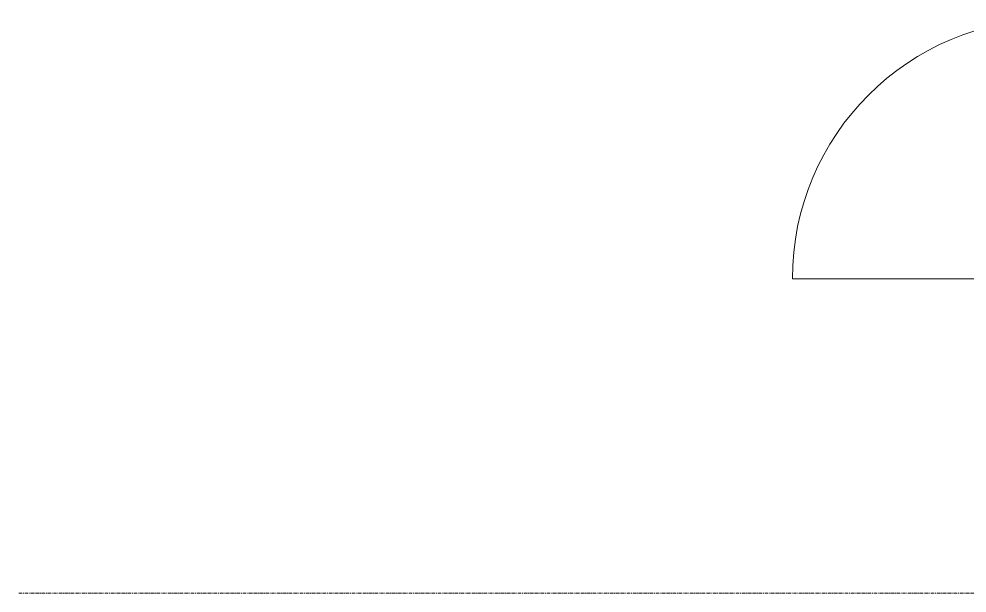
# Model space of a CAD drawing. Header units: inches. Extents: x 12491 to 15223, y 922 to 3433.
# Drawn here: x 13554.9 to 13699.5, y 2120.4 to 2208 of the extents above; entities that cross this region are included whole.
import ezdxf

# ---------------------------------------------------------------- set-up
doc = ezdxf.new("R2010")
doc.units = ezdxf.units.IN
doc.header["$MEASUREMENT"] = 0
doc.linetypes.add('Grid Line 1_2_', pattern=[0.875, 0.5, -0.125, 0.125, -0.125])
for name, color, linetype, lineweight in [('A-DOOR-1', 31, 'Continuous', 9), ('A-DOOR-3', 31, 'Continuous', 13), ('S-GRID-1', 1, 'Grid Line 1_2_', 9)]:
    doc.layers.add(name, color=color, linetype=linetype, lineweight=lineweight)

# ---------------------------------------------------------------- blocks, each defined once
blk = doc.blocks.new('Door-Curtain-Wall-Single-Glass - Door-Curtain-Wall-Single-Glass-891260-DEMO _ NEW PLAN SUPERIMPOSED - 1ST FLOOR')
at = {"layer": 'A-DOOR-1'}
for p, q in [((19.82, -2), (19.82, -2.5)), ((19.82, -2.5), (19.82, -41.63))]:
    blk.add_line(p, q, dxfattribs=at)
blk.add_arc((19.82, -2), 39.63, 180, 270, dxfattribs=at)

msp = doc.modelspace()

# ---------------------------------------------------------------- linework, layer by layer
at = {"layer": 'S-GRID-1'}
msp.add_line((13554.863, 2120.362), (14533.559, 2120.362), dxfattribs=at)

# ---------------------------------------------------------------- block references
at = {"layer": 'A-DOOR-3', "rotation": 270.0000000000003}
msp.add_blockref('Door-Curtain-Wall-Single-Glass - Door-Curtain-Wall-Single-Glass-891260-DEMO _ NEW PLAN SUPERIMPOSED - 1ST FLOOR', (13714.462, 2188.148), dxfattribs=at)

doc.saveas('drawing.dxf')
